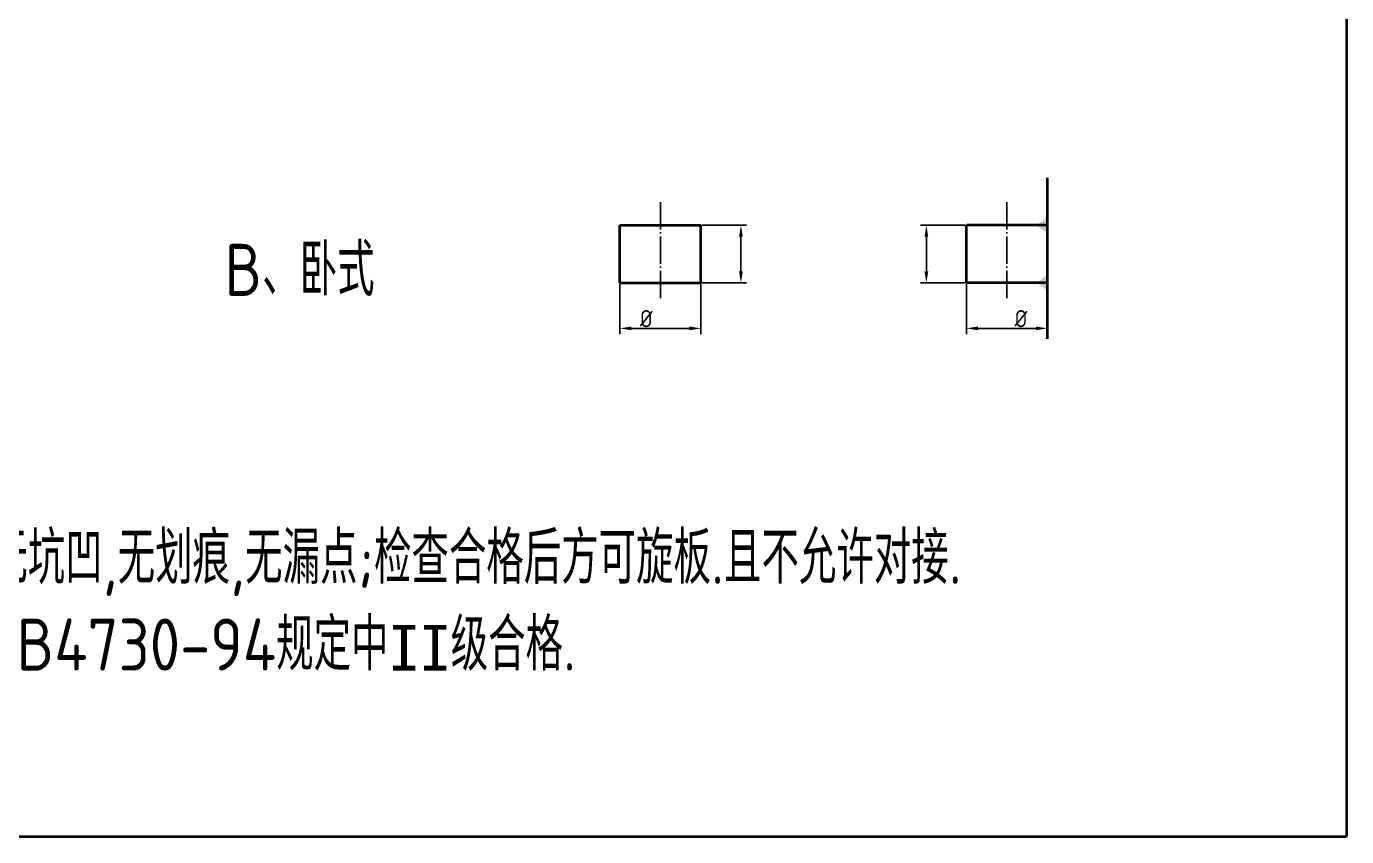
# Model space of a CAD drawing. Header units: millimetres. Extents: x 6220 to 53600, y -8031 to 13822.
# Drawn here: x 51289 to 53600, y -2704 to -1287 of the extents above; entities that cross this region are included whole.
import ezdxf

# ---------------------------------------------------------------- set-up
doc = ezdxf.new("R2010")
doc.units = ezdxf.units.MM
doc.linetypes.add('ACAD_ISO04W100', pattern=[30, 24, -3, 0, -3])
doc.layers.add('粗线', color=7, linetype='Continuous', lineweight=40)
doc.layers.add('轴线', color=5, linetype='ACAD_ISO04W100')
doc.styles.add('GB', font='gbenor.shx', dxfattribs={"bigfont": 'gbcbig.shx'})
doc.dimstyles.new('ISO-25', dxfattribs={"dimtxt": 40, "dimasz": 30, "dimexe": 20, "dimexo": 5, "dimgap": 10, "dimtad": 1, "dimtxsty": 'GB', "dimcen": 2.5, "dimadec": 0, "dimazin": 0, "dimtfac": 1, "dimtmove": 0, "dimatfit": 0, "dimfxl": 0, "dimarcsym": 0})

# ---------------------------------------------------------------- blocks, each defined once
blk = doc.blocks.new('*D143')
at = {"layer": 'Defpoints', "color": 0}
for p in [(52328.1, -1735.4), (52469.6, -1735.4), (52469.6, -1815.1)]:
    blk.add_point(p, dxfattribs=at)
at = {"layer": '粗线', "color": 0, "lineweight": -2}
for p, q in [((52328.1, -1737.4), (52328.1, -1825.1)), ((52469.6, -1737.4), (52469.6, -1825.1)), ((52348.1, -1815.1), (52449.6, -1815.1))]:
    blk.add_line(p, q, dxfattribs=at)
at = {"layer": '粗线', "color": 0}
for points in [[(52348.1, -1811.8), (52348.1, -1818.4), (52328.1, -1815.1)], [(52449.6, -1811.8), (52449.6, -1818.4), (52469.6, -1815.1)]]:
    blk.add_solid(points, dxfattribs=at)
at = {"layer": '粗线', "color": 0, "insert": (52374.1, -1798.1), "char_height": 30, "attachment_point": 5, "style": 'GB'}
blk.add_mtext('%%C', dxfattribs=at)
blk = doc.blocks.new('*D144')
at = {"layer": 'Defpoints', "color": 0}
for p in [(52469.6, -1634.8), (52469.6, -1735.4), (52539.8, -1735.4)]:
    blk.add_point(p, dxfattribs=at)
at = {"layer": '粗线', "color": 0, "lineweight": -2}
for p, q in [((52471.6, -1634.8), (52549.8, -1634.8)), ((52539.8, -1654.8), (52539.8, -1715.4)), ((52471.6, -1735.4), (52549.8, -1735.4))]:
    blk.add_line(p, q, dxfattribs=at)
at = {"layer": '粗线', "color": 0}
for points in [[(52536.4, -1654.8), (52543.1, -1654.8), (52539.8, -1634.8)], [(52536.4, -1715.4), (52543.1, -1715.4), (52539.8, -1735.4)]]:
    blk.add_solid(points, dxfattribs=at)
at = {"layer": '粗线', "color": 0, "insert": (52537.8, -1721.5), "char_height": 0.000001, "attachment_point": 5, "rotation": 90, "style": 'GB'}
blk.add_mtext('.', dxfattribs=at)
blk = doc.blocks.new('*D145')
at = {"layer": 'Defpoints', "color": 0}
for p in [(52934.4, -1735.4), (53076, -1735.4), (52934.4, -1815.1)]:
    blk.add_point(p, dxfattribs=at)
at = {"layer": '粗线', "color": 0, "lineweight": -2}
for p, q in [((52934.4, -1737.4), (52934.4, -1825.1)), ((53076, -1737.4), (53076, -1825.1)), ((53056, -1815.1), (52954.4, -1815.1))]:
    blk.add_line(p, q, dxfattribs=at)
at = {"layer": '粗线', "color": 0}
for points in [[(52954.4, -1811.8), (52954.4, -1818.4), (52934.4, -1815.1)], [(53056, -1811.8), (53056, -1818.4), (53076, -1815.1)]]:
    blk.add_solid(points, dxfattribs=at)
at = {"layer": '粗线', "color": 0, "insert": (53029.9, -1798.1), "char_height": 30, "attachment_point": 5, "style": 'GB'}
blk.add_mtext('%%C', dxfattribs=at)
blk = doc.blocks.new('*D146')
at = {"layer": 'Defpoints', "color": 0}
for p in [(52934.4, -1634.8), (52864.3, -1735.4), (52934.4, -1735.4)]:
    blk.add_point(p, dxfattribs=at)
at = {"layer": '粗线', "color": 0, "lineweight": -2}
for p, q in [((52932.4, -1634.8), (52854.3, -1634.8)), ((52864.3, -1654.8), (52864.3, -1715.4)), ((52932.4, -1735.4), (52854.3, -1735.4))]:
    blk.add_line(p, q, dxfattribs=at)
at = {"layer": '粗线', "color": 0}
for points in [[(52861, -1654.8), (52867.6, -1654.8), (52864.3, -1634.8)], [(52861, -1715.4), (52867.6, -1715.4), (52864.3, -1735.4)]]:
    blk.add_solid(points, dxfattribs=at)
at = {"layer": '粗线', "color": 0, "insert": (52862.3, -1721.5), "char_height": 0.000001, "attachment_point": 5, "rotation": 90, "style": 'GB'}
blk.add_mtext('.', dxfattribs=at)

msp = doc.modelspace()

# ---------------------------------------------------------------- hatches: boundary and pattern name
at = {"layer": '粗线'}
h = msp.add_hatch(color=0, dxfattribs=at)
h.paths.add_polyline_path([(53057.357, -1634.766), (53076.328, -1634.766), (53076.328, -1649.578)])
h.paths.add_polyline_path([(53057.357, -1634.766), (53076.328, -1619.954), (53076.328, -1634.766)])
h = msp.add_hatch(color=0, dxfattribs=at)
h.paths.add_polyline_path([(53057.357, -1735.428), (53076.328, -1735.428), (53076.328, -1720.616)])
h.paths.add_polyline_path([(53057.357, -1735.428), (53076.328, -1750.24), (53076.328, -1735.428)])

# ---------------------------------------------------------------- linework, layer by layer
at = {"layer": '粗线', "color": 0}
for p, q in [((53599.69, 130.69), (53599.69, -2704.31)), ((53076.008, -1833.294), (53076.008, -1551.906)), ((52328.059, -1735.431), (52328.059, -1634.763)), ((52328.059, -1634.763), (52469.647, -1634.763)), ((52469.647, -1735.431), (52469.647, -1634.763)), ((52934.42, -1735.431), (52934.42, -1634.763)), ((53076.008, -1634.763), (52934.42, -1634.763)), ((52328.059, -1735.431), (52469.647, -1735.431)), ((53076.008, -1735.431), (52934.42, -1735.431)), ((49590.19, -2704.31), (53599.69, -2704.31))]:
    msp.add_line(p, q, dxfattribs=at)
at = {"layer": '轴线', "color": 0, "ltscale": 2}
for p, q in [((52398.853, -1594.154), (52398.853, -1765.256)), ((53005.214, -1594.154), (53005.214, -1765.256))]:
    msp.add_line(p, q, dxfattribs=at)

# ---------------------------------------------------------------- texts
at = {"layer": '粗线', "color": 0, "char_height": 91, "attachment_point": 1, "style": 'GB'}
for s, insert, width in [('B、卧式', (51636.026, -1667.212), 740.98098), ('3.技术要求:螺旋板必须表面检查合格,无夹渣,无坑凹,无划痕,无漏点;检查合格后方可旋板.且不允许对接.\\P  如确需对接焊时,其焊缝需100%RT符合JB4730-94规定中{\\fSimSun|b0|i0|c134|p2;\\H0.8791x;II}级合格.', (49891.32, -2171.122), 3264.269)]:
    msp.add_mtext(s, dxfattribs=dict(at, insert=insert, width=width))

# ---------------------------------------------------------------- dimensions: what is measured, and where the dimension line sits
at = {"layer": '粗线', "color": 0}
for base, p1, p2, angle, text, override, picture, middle in [((52539.764, -1735.431), (52469.647, -1634.763), (52469.647, -1735.431), 90, '.', {"dimtxt": 1e-06, "dimasz": 20, "dimexe": 10, "dimexo": 2, "dimgap": 2}, '*D144', (52539.764, -1721.523)), ((52864.303, -1735.431), (52934.42, -1634.763), (52934.42, -1735.431), 90, '.', {"dimtxt": 1e-06, "dimasz": 20, "dimexe": 10, "dimexo": 2, "dimgap": 2}, '*D146', (52864.303, -1721.523)), ((52934.42, -1815.094), (53076.008, -1735.431), (52934.42, -1735.431), 180, '%%C', {"dimtxt": 30, "dimasz": 20, "dimexe": 10, "dimexo": 2, "dimgap": 2}, '*D145', (53029.947, -1815.094))]:
    dim = msp.add_linear_dim(base=base, p1=p1, p2=p2, angle=angle, text=text, dimstyle='ISO-25', override=override, dxfattribs=at)
    dim.commit()
    dim.dimension.update_dxf_attribs({"geometry": picture, "text_midpoint": middle, "dimtype": 160})
dim = msp.add_linear_dim(base=(52469.647, -1815.094), p1=(52328.059, -1735.431), p2=(52469.647, -1735.431), text='%%C', dimstyle='ISO-25', override={"dimtxt": 30, "dimasz": 20, "dimexe": 10, "dimexo": 2, "dimgap": 2}, dxfattribs=at)
dim.commit()
dim.dimension.update_dxf_attribs({"geometry": '*D143', "text_midpoint": (52374.12, -1815.094), "dimtype": 160})

doc.saveas('drawing.dxf')
